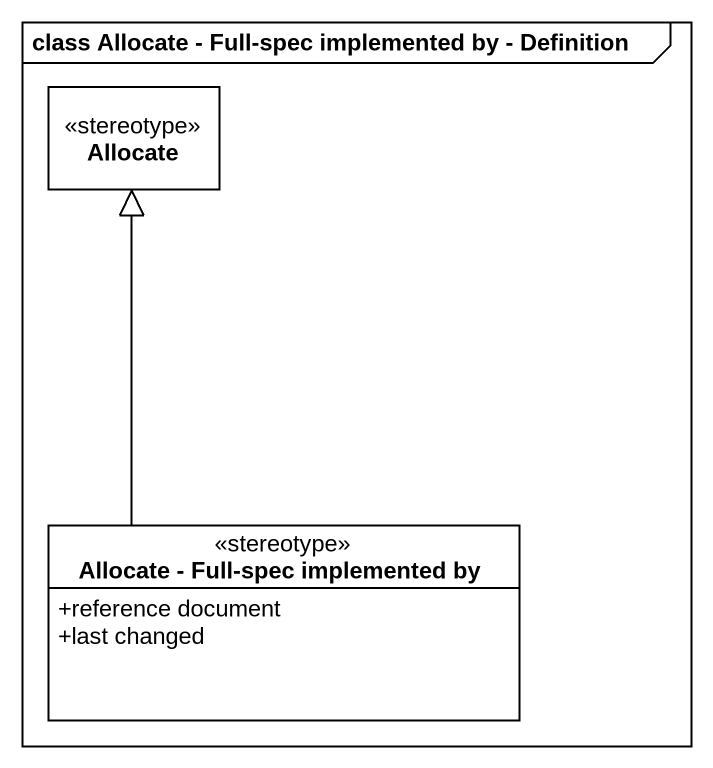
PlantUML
@startuml
mainframe class Allocate - Full-spec implemented by - Definition
hide circle
hide empty members
skinparam classAttributeIconSize 0
class Allocate <<stereotype>>
class "Allocate - Full-spec implemented by" as Allocate_Full_spec <<stereotype>> {
  +reference document
  +last changed
}
Allocate_Full_spec -up-|> Allocate
@enduml
